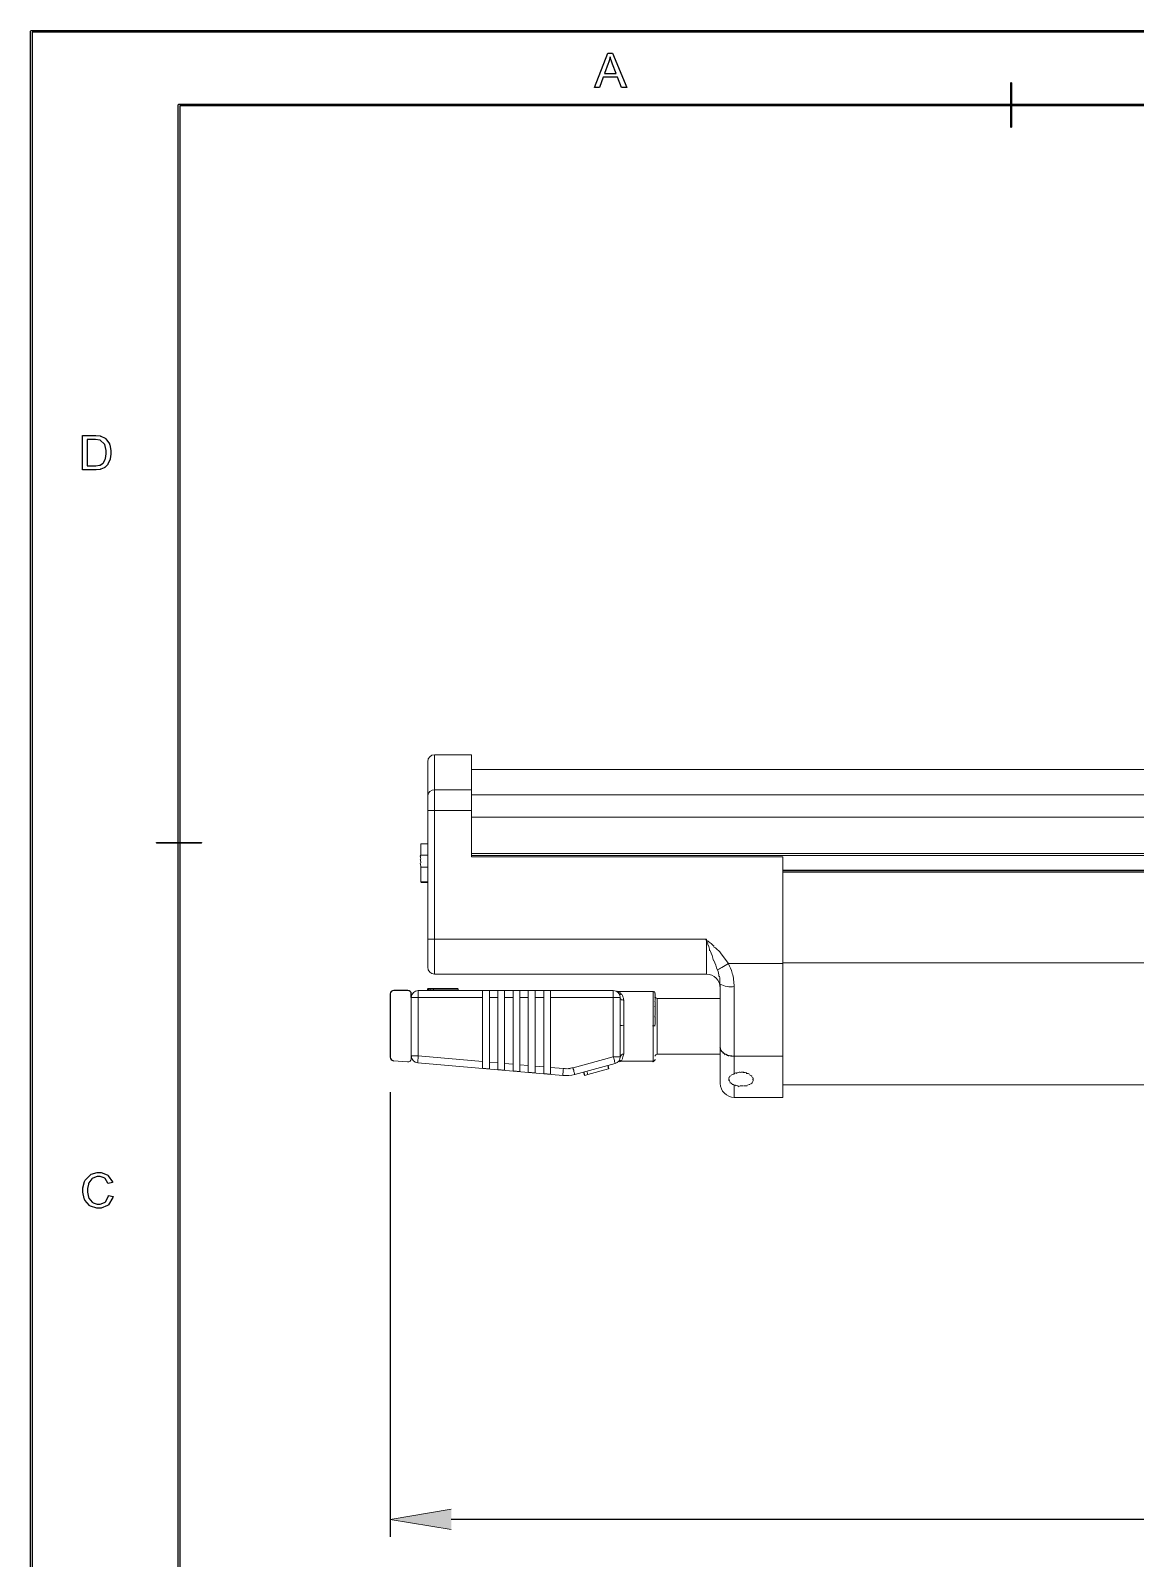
# Model space of a CAD drawing. Header units: inches. Extents: x 0.54 to 10.46, y 0.74 to 7.76.
# Drawn here: x 0.535 to 3.037, y 4.3 to 7.761 of the extents above; entities that cross this region are included whole.
import ezdxf

# ---------------------------------------------------------------- set-up
doc = ezdxf.new("R2010")
doc.units = ezdxf.units.IN
doc.header["$MEASUREMENT"] = 0

# ---------------------------------------------------------------- blocks, each defined once
blk = doc.blocks.new('block 2')
at = {"color": 7, "lineweight": 25, "true_color": 0xffffff}
blk.add_lwpolyline([(0.8729, 0.9096), (10.2943, 0.9096), (10.2943, 7.5904), (0.8729, 7.5904), (0.8729, 0.9096)], dxfattribs=at)
blk = doc.blocks.new('block 3')
at = {"color": 7, "lineweight": 25, "true_color": 0xffffff}
blk.add_lwpolyline([(10.296, 0.9061), (0.8712, 0.9061), (0.8707, 0.9061), (0.8694, 0.9074), (0.8694, 0.9078), (0.8694, 7.5922), (0.8694, 7.5926), (0.8707, 7.5939), (0.8712, 7.5939), (10.296, 7.5939), (10.2964, 7.5939), (10.2977, 7.5926), (10.2977, 7.5922), (10.2977, 0.9078), (10.2977, 0.9074), (10.2964, 0.9061), (10.296, 0.9061)], dxfattribs=at)
blk = doc.blocks.new('block 8')
at = {"color": 7, "lineweight": 25, "true_color": 0xffffff}
blk.add_lwpolyline([(0.9213, 5.9204), (0.821, 5.9204), (0.8208, 5.9204), (0.8203, 5.9209), (0.8203, 5.9211), (0.8203, 5.9213), (0.8208, 5.9218), (0.821, 5.9218), (0.9213, 5.9218), (0.9215, 5.9218), (0.922, 5.9213), (0.922, 5.9211), (0.922, 5.9209), (0.9215, 5.9204), (0.9213, 5.9204)], dxfattribs=at)
blk = doc.blocks.new('block 16')
at = {"color": 7, "lineweight": 25, "true_color": 0xffffff}
blk.add_lwpolyline([(0.712, 5.122), (0.7223, 5.1194), (0.7218, 5.1172), (0.712, 5.1012), (0.7107, 5.1), (0.7093, 5.099), (0.6949, 5.0934), (0.6901, 5.0934), (0.685, 5.0934), (0.6709, 5.0977), (0.6696, 5.0985), (0.6683, 5.0993), (0.6583, 5.1117), (0.6576, 5.1133), (0.6569, 5.115), (0.6535, 5.1294), (0.6535, 5.1342), (0.6535, 5.1395), (0.6574, 5.1539), (0.6582, 5.1554), (0.6589, 5.1569), (0.6699, 5.1684), (0.6714, 5.1692), (0.6728, 5.17), (0.6859, 5.1738), (0.6903, 5.1738), (0.6952, 5.1738), (0.7086, 5.1689), (0.7099, 5.1679), (0.7112, 5.1669), (0.7205, 5.153), (0.721, 5.1512), (0.7109, 5.1488), (0.7104, 5.1502), (0.7039, 5.1605), (0.703, 5.1611), (0.7021, 5.1618), (0.693, 5.165), (0.69, 5.165), (0.6863, 5.165), (0.676, 5.1615), (0.675, 5.1608), (0.674, 5.16), (0.667, 5.1504), (0.6666, 5.1492), (0.6661, 5.148), (0.6641, 5.1377), (0.6641, 5.1342), (0.6641, 5.1299), (0.6665, 5.1182), (0.667, 5.1169), (0.6675, 5.1157), (0.675, 5.1065), (0.676, 5.1059), (0.677, 5.1053), (0.6862, 5.1022), (0.6893, 5.1022), (0.6929, 5.1022), (0.7029, 5.1063), (0.7039, 5.1072), (0.7049, 5.108), (0.7117, 5.1203), (0.712, 5.122)], dxfattribs=at)
blk = doc.blocks.new('block 17')
at = {"color": 7, "lineweight": 25, "true_color": 0xffffff}
blk.add_lwpolyline([(0.6631, 6.775), (0.6798, 6.775), (0.6827, 6.775), (0.691, 6.7762), (0.6918, 6.7764), (0.6925, 6.7766), (0.6984, 6.78), (0.6988, 6.7804), (0.6994, 6.781), (0.7041, 6.7892), (0.7045, 6.7903), (0.7048, 6.7913), (0.7066, 6.8018), (0.7066, 6.8053), (0.7066, 6.81), (0.7032, 6.8229), (0.7025, 6.824), (0.7018, 6.8251), (0.6938, 6.8325), (0.6928, 6.8328), (0.6921, 6.8331), (0.6826, 6.8344), (0.6795, 6.8344), (0.6631, 6.8344), (0.6631, 6.775)], dxfattribs=at)
blk = doc.blocks.new('block 18')
at = {"color": 7, "lineweight": 25, "true_color": 0xffffff}
blk.add_lwpolyline([(0.6529, 6.7658), (0.6529, 6.8436), (0.6797, 6.8436), (0.6831, 6.8436), (0.6927, 6.8427), (0.6935, 6.8424), (0.6946, 6.8422), (0.7041, 6.8376), (0.7049, 6.8369), (0.7059, 6.836), (0.7136, 6.825), (0.7141, 6.8236), (0.7146, 6.8223), (0.7172, 6.8094), (0.7172, 6.8051), (0.7172, 6.8012), (0.7154, 6.7905), (0.7151, 6.7894), (0.7147, 6.7883), (0.7103, 6.7788), (0.7098, 6.7781), (0.7093, 6.7774), (0.7033, 6.7714), (0.7027, 6.771), (0.7021, 6.7706), (0.6943, 6.7673), (0.6934, 6.7671), (0.6925, 6.7669), (0.6838, 6.7658), (0.6809, 6.7658), (0.6529, 6.7658)], dxfattribs=at)
blk = doc.blocks.new('block 19')
at = {"color": 7, "lineweight": 25, "true_color": 0xffffff}
blk.add_lwpolyline([(2.7561, 7.5414), (2.7559, 7.5414), (2.7555, 7.5419), (2.7555, 7.542), (2.7555, 7.6423), (2.7555, 7.6425), (2.7559, 7.643), (2.7561, 7.643), (2.7563, 7.643), (2.7568, 7.6425), (2.7568, 7.6423), (2.7568, 7.542), (2.7568, 7.5419), (2.7563, 7.5414), (2.7561, 7.5414)], dxfattribs=at)
blk = doc.blocks.new('block 23')
at = {"color": 7, "lineweight": 25, "true_color": 0xffffff}
blk.add_lwpolyline([(1.835, 7.6636), (1.8614, 7.6636), (1.8533, 7.6852), (1.8526, 7.6869), (1.848, 7.7003), (1.8477, 7.7013), (1.8475, 7.7001), (1.844, 7.6877), (1.8436, 7.6865), (1.835, 7.6636)], dxfattribs=at)
blk = doc.blocks.new('block 24')
at = {"color": 7, "lineweight": 25, "true_color": 0xffffff}
blk.add_lwpolyline([(1.8125, 7.6317), (1.8424, 7.7095), (1.8535, 7.7095), (1.8854, 7.6317), (1.8737, 7.6317), (1.8646, 7.6553), (1.8321, 7.6553), (1.8235, 7.6317), (1.8125, 7.6317)], dxfattribs=at)
blk = doc.blocks.new('block 52')
at = {"color": 7, "lineweight": 25, "true_color": 0xffffff}
blk.add_lwpolyline([(0.5387, 0.7425), (10.4614, 0.7425), (10.4614, 7.7575), (0.5387, 7.7575), (0.5387, 0.7425)], dxfattribs=at)
blk = doc.blocks.new('block 53')
at = {"color": 7, "lineweight": 25, "true_color": 0xffffff}
blk.add_lwpolyline([(10.4631, 0.739), (0.5369, 0.739), (0.5365, 0.739), (0.5352, 0.7403), (0.5352, 0.7407), (0.5352, 7.7593), (0.5352, 7.7597), (0.5365, 7.761), (0.5369, 7.761), (10.4631, 7.761), (10.4635, 7.761), (10.4648, 7.7597), (10.4648, 7.7593), (10.4648, 0.7407), (10.4648, 0.7403), (10.4635, 0.739), (10.4631, 0.739)], dxfattribs=at)
blk = doc.blocks.new('block 119')
at = {"true_color": 0xffffff}
h = blk.add_hatch(color=7, dxfattribs=at)
h.dxf.hatch_style = 2
h.paths.add_polyline_path([(1.4879, 4.4113), (1.3499, 4.3883), (1.4879, 4.3653)])
at = {"color": 7, "lineweight": 15, "true_color": 0xffffff}
for points in [[(1.4346, 6.0276), (1.4346, 6.1047)], [(1.5339, 6.1205), (1.4503, 6.1205)], [(1.5339, 6.041), (1.5339, 6.1205)], [(6.1726, 6.0869), (1.5339, 6.0869)], [(1.4503, 6.041), (1.4503, 5.9942), (1.4346, 5.9942), (1.4346, 6.0276)], [(1.4503, 6.041), (1.5339, 6.041), (1.5339, 5.9942)], [(6.1726, 6.0298), (1.5339, 6.0298)], [(1.4346, 5.7024), (1.4346, 5.9942)], [(1.4503, 5.9942), (1.4503, 5.7024)], [(1.5339, 5.9942), (1.4503, 5.9942)], [(1.5339, 5.889), (1.5339, 5.9942)], [(1.4188, 5.9187), (1.4188, 5.8948)], [(1.4188, 5.9187), (1.4346, 5.9187)], [(1.4188, 5.893), (1.4346, 5.893)], [(3.3334, 5.8921), (1.5339, 5.8921)], [(2.2392, 5.889), (1.5339, 5.889)], [(2.2392, 5.6472), (2.2392, 5.889)], [(1.4188, 5.8658), (1.4346, 5.8658)], [(1.4188, 5.8658), (1.4188, 5.8325)], [(2.2392, 5.8574), (3.3334, 5.8574)], [(1.4188, 5.8325), (1.4346, 5.8325)], [(1.4188, 5.8314), (1.4346, 5.8314)], [(1.4346, 5.7024), (1.4503, 5.7024)], [(1.4346, 5.6393), (1.4346, 5.7024)], [(1.4503, 5.6235), (1.4503, 5.7024)], [(1.4503, 5.7024), (2.0657, 5.7024)], [(2.0657, 5.6235), (2.0657, 5.7024)], [(2.0972, 5.6728), (2.1162, 5.6472), (2.1122, 5.645), (2.1083, 5.6428), (2.1046, 5.6406), (2.101, 5.6386), (2.0979, 5.6368), (2.0951, 5.6353), (2.0928, 5.634), (2.0909, 5.6329)], [(2.2392, 5.6472), (2.1162, 5.6472)], [(2.2392, 5.4378), (2.2392, 5.6472)], [(2.0657, 5.6235), (1.4503, 5.6235)], [(1.4133, 5.5864), (1.4133, 5.5706)], [(1.855, 5.5864), (1.4133, 5.5864)], [(1.4355, 5.5911), (1.4339, 5.5896)], [(1.4339, 5.5896), (1.4339, 5.5864)], [(1.4355, 5.5911), (1.4381, 5.5911)], [(1.4366, 5.5896), (1.4366, 5.5864)], [(1.4381, 5.5911), (1.4421, 5.5911)], [(1.4405, 5.5896), (1.4421, 5.5911)], [(1.4405, 5.5896), (1.4405, 5.5864)], [(1.4475, 5.5896), (1.4405, 5.5896)], [(1.4421, 5.5911), (1.4459, 5.5911)], [(1.4475, 5.5896), (1.4459, 5.5911)], [(1.4459, 5.5911), (1.502, 5.5911)], [(1.4475, 5.5896), (1.4475, 5.5864)], [(1.5036, 5.5896), (1.4475, 5.5896)], [(1.502, 5.5911), (1.5036, 5.5896)], [(1.5036, 5.5896), (1.5036, 5.5864)], [(1.5584, 5.5861), (1.5742, 5.5861)], [(1.5584, 5.5706), (1.5584, 5.5861)], [(1.5742, 5.5861), (1.5742, 5.5706)], [(1.5931, 5.5861), (1.6089, 5.5861)], [(1.5931, 5.5706), (1.5931, 5.5861)], [(1.6089, 5.5861), (1.6089, 5.5706)], [(1.6278, 5.5861), (1.6436, 5.5861)], [(1.6278, 5.5706), (1.6278, 5.5861)], [(1.6436, 5.5861), (1.6436, 5.5706)], [(1.6625, 5.5861), (1.6783, 5.5861)], [(1.6625, 5.5706), (1.6625, 5.5861)], [(1.6783, 5.5861), (1.6783, 5.5706)], [(1.6973, 5.5861), (1.713, 5.5861)], [(1.6973, 5.5706), (1.6973, 5.5861)], [(1.713, 5.5861), (1.713, 5.5706)], [(1.855, 5.5706), (1.855, 5.5864)], [(1.945, 5.584), (1.8653, 5.584)], [(2.0972, 5.4581), (2.0972, 5.6008)], [(2.1288, 5.5954), (2.1288, 5.4378)], [(1.3975, 5.5706), (1.4133, 5.5706)], [(1.3975, 5.4384), (1.3975, 5.5706)], [(1.4133, 5.5706), (1.5584, 5.5706)], [(1.4133, 5.5706), (1.4133, 5.4384)], [(1.5584, 5.4257), (1.5584, 5.5706)], [(1.5742, 5.5706), (1.5931, 5.5706)], [(1.5742, 5.5706), (1.5742, 5.4243)], [(1.5931, 5.4226), (1.5931, 5.5706)], [(1.6089, 5.5706), (1.6278, 5.5706)], [(1.6089, 5.5706), (1.6089, 5.4212)], [(1.6278, 5.4196), (1.6278, 5.5706)], [(1.6436, 5.5706), (1.6625, 5.5706)], [(1.6436, 5.5706), (1.6436, 5.4182)], [(1.6625, 5.4166), (1.6625, 5.5706)], [(1.6783, 5.5706), (1.6973, 5.5706)], [(1.6783, 5.5706), (1.6783, 5.4152)], [(1.6973, 5.4135), (1.6973, 5.5706)], [(1.713, 5.5706), (1.855, 5.5706)], [(1.713, 5.5706), (1.713, 5.4121)], [(1.855, 5.5706), (1.8708, 5.5706)], [(1.855, 5.436), (1.855, 5.5706)], [(1.8708, 5.5706), (1.8708, 5.436)], [(1.8787, 5.5647), (1.8787, 5.4423)], [(2.0972, 5.5683), (1.9544, 5.5683)], [(1.3975, 5.4384), (1.4133, 5.4384)], [(1.4133, 5.4384), (1.413, 5.4353), (1.4127, 5.4323), (1.4125, 5.4296), (1.4123, 5.4273), (1.4121, 5.4253), (1.412, 5.4238), (1.4119, 5.4229), (1.4119, 5.4226)], [(1.4133, 5.4384), (1.5584, 5.4257)], [(1.7677, 5.3963), (1.7677, 5.3966), (1.7674, 5.3974), (1.7671, 5.3988), (1.7665, 5.4007), (1.7659, 5.4031), (1.7652, 5.4057), (1.7644, 5.4085), (1.7637, 5.4115), (1.855, 5.436)], [(1.8591, 5.4208), (1.859, 5.4211), (1.8588, 5.4219), (1.8584, 5.4233), (1.8579, 5.4252), (1.8573, 5.4275), (1.8566, 5.4302), (1.8558, 5.433), (1.855, 5.436)], [(1.855, 5.436), (1.8708, 5.436)], [(1.9544, 5.442), (2.0972, 5.442)], [(2.0972, 5.3759), (2.0972, 5.4581)], [(2.1288, 5.4378), (2.2392, 5.4378)], [(2.1288, 5.4378), (2.1288, 5.3983)], [(2.2392, 5.3443), (2.2392, 5.4378)], [(1.357, 5.4274), (1.3889, 5.4246)], [(1.4119, 5.4226), (1.7404, 5.3939)], [(1.5584, 5.4101), (1.5584, 5.4257)], [(1.5742, 5.4088), (1.5584, 5.4101)], [(1.5742, 5.4243), (1.5742, 5.4088)], [(1.5742, 5.4243), (1.5931, 5.4226)], [(1.5931, 5.4071), (1.5931, 5.4226)], [(1.6089, 5.4057), (1.5931, 5.4071)], [(1.6089, 5.4212), (1.6089, 5.4057)], [(1.6089, 5.4212), (1.6278, 5.4196)], [(1.6278, 5.4041), (1.6278, 5.4196)], [(1.6436, 5.4027), (1.6278, 5.4041)], [(1.6436, 5.4182), (1.6436, 5.4027)], [(1.6436, 5.4182), (1.6625, 5.4166)], [(1.6625, 5.401), (1.6625, 5.4166)], [(1.6783, 5.3996), (1.6625, 5.401)], [(1.6783, 5.4152), (1.6783, 5.3996)], [(1.6783, 5.4152), (1.6973, 5.4135)], [(1.6973, 5.398), (1.6973, 5.4135)], [(1.713, 5.4121), (1.713, 5.3966)], [(1.713, 5.4121), (1.7418, 5.4096), (1.7416, 5.4065), (1.7413, 5.4036), (1.7411, 5.4009), (1.7408, 5.3985), (1.7407, 5.3965), (1.7405, 5.3951), (1.7405, 5.3942), (1.7404, 5.3939)], [(1.7677, 5.3963), (1.8591, 5.4208)], [(1.7896, 5.394), (1.7876, 5.4016)], [(1.7904, 5.3942), (1.7883, 5.4018)], [(1.797, 5.396), (1.795, 5.4036)], [(1.797, 5.396), (1.8444, 5.4087)], [(1.8444, 5.4087), (1.8424, 5.4163)], [(1.8452, 5.4089), (1.8431, 5.4165)], [(1.8708, 5.4263), (1.945, 5.4263)], [(1.713, 5.3966), (1.6973, 5.398)], [(1.7904, 5.3942), (1.797, 5.396)], [(2.2392, 5.3727), (3.3334, 5.3727)], [(2.1288, 5.3443), (2.2392, 5.3443)]]:
    blk.add_lwpolyline(points, dxfattribs=at)
at = {"color": 8, "lineweight": 15, "true_color": 0x808080}
for points in [[(1.4503, 6.1205), (1.4503, 6.041)], [(6.1726, 6.0296), (1.5339, 6.0296)], [(6.1726, 5.9792), (1.5339, 5.9792)], [(1.5339, 5.8968), (3.3334, 5.8968)], [(2.2392, 5.859), (3.3334, 5.859)], [(2.2392, 5.8543), (3.3334, 5.8543)], [(2.2392, 5.6488), (3.3334, 5.6488)], [(1.4405, 5.5896), (1.4339, 5.5896)], [(1.945, 5.4263), (1.945, 5.584)], [(1.9544, 5.5683), (1.9544, 5.5052)], [(1.9544, 5.5052), (1.9544, 5.442)], [(2.1288, 5.3723), (2.1288, 5.3443)]]:
    blk.add_lwpolyline(points, dxfattribs=at)
at = {"color": 7, "lineweight": 25, "true_color": 0xffffff}
for points in [[(1.3498, 5.5785), (1.3498, 5.4353)], [(1.3896, 5.5864), (1.3577, 5.5864)], [(1.3975, 5.5706), (1.3975, 5.5785)], [(1.3975, 5.4384), (1.3975, 5.4325)], [(1.3498, 5.3564), (1.3498, 4.3488)], [(6.2641, 4.3883), (1.4879, 4.3883)]]:
    blk.add_lwpolyline(points, dxfattribs=at)
at = {"lineweight": 0}
blk.add_lwpolyline([(1.4879, 4.4113), (1.3499, 4.3883), (1.4879, 4.3653)], dxfattribs=at)
at = {"color": 7, "lineweight": 15, "true_color": 0xffffff}
for points in [[(1.4503, 6.1205), (1.4416, 6.1205), (1.4346, 6.1134), (1.4346, 6.1047)], [(1.4503, 6.041), (1.4423, 6.0416), (1.4353, 6.0357), (1.4346, 6.0276)], [(1.4177, 5.8926), (1.4188, 5.8927), (1.4188, 5.8923), (1.4188, 5.8909)], [(1.4177, 5.8909), (1.4188, 5.8896), (1.4188, 5.8872), (1.4188, 5.884)], [(1.4177, 5.8838), (1.4188, 5.8816), (1.4188, 5.8787), (1.4188, 5.8756)], [(1.4177, 5.8749), (1.4188, 5.8725), (1.4188, 5.8692), (1.4188, 5.8659)], [(2.0641, 5.7014), (2.0657, 5.7022), (2.0657, 5.7023), (2.0657, 5.7024)], [(2.0641, 5.7014), (2.0657, 5.7023), (2.0658, 5.7023), (2.0658, 5.7023)], [(2.0641, 5.7014), (2.0718, 5.6971), (2.0778, 5.692), (2.0835, 5.6865)], [(2.0694, 5.689), (2.0687, 5.6936), (2.0672, 5.6979), (2.0657, 5.7022)], [(2.073, 5.6766), (2.0731, 5.681), (2.0716, 5.6852), (2.0702, 5.6894)], [(2.0818, 5.6536), (2.0802, 5.6618), (2.0774, 5.6693), (2.0746, 5.6769)], [(2.0818, 5.6854), (2.0882, 5.6821), (2.0927, 5.6775), (2.0972, 5.6729)], [(2.0907, 5.6323), (2.0883, 5.64), (2.0857, 5.6472), (2.0829, 5.6544)], [(2.1155, 5.6465), (2.1193, 5.6403), (2.1225, 5.6333), (2.1245, 5.626)], [(1.4346, 5.6393), (1.4346, 5.6306), (1.4416, 5.6235), (1.4503, 5.6235)], [(2.0972, 5.5919), (2.0972, 5.6094), (2.0831, 5.6235), (2.0657, 5.6235)], [(2.0942, 5.6181), (2.0941, 5.6234), (2.0925, 5.6281), (2.0909, 5.6329)], [(2.096, 5.6004), (2.0968, 5.6067), (2.0963, 5.6127), (2.0951, 5.6186)], [(2.1243, 5.6252), (2.1273, 5.6161), (2.128, 5.6058), (2.1288, 5.5954)], [(1.4133, 5.5864), (1.4045, 5.5864), (1.3975, 5.5794), (1.3975, 5.5706)], [(1.4382, 5.5911), (1.4373, 5.5911), (1.4366, 5.5904), (1.4366, 5.5896)], [(1.8708, 5.5706), (1.8708, 5.5794), (1.8637, 5.5864), (1.855, 5.5864)], [(1.864, 5.5827), (1.8643, 5.5837), (1.8634, 5.5841), (1.8626, 5.5845)], [(1.864, 5.5827), (1.8654, 5.5844), (1.8665, 5.5837), (1.8679, 5.5828)], [(1.864, 5.5827), (1.8654, 5.584), (1.8654, 5.584), (1.8654, 5.584)], [(1.864, 5.5827), (1.8655, 5.5839), (1.8654, 5.5838), (1.8652, 5.5838)], [(1.8675, 5.5827), (1.8693, 5.5818), (1.871, 5.5807), (1.8726, 5.5791)], [(1.8711, 5.5774), (1.8742, 5.5775), (1.8758, 5.5756), (1.8768, 5.5731)], [(1.9455, 5.5827), (1.946, 5.5839), (1.9455, 5.584), (1.945, 5.584)], [(1.9472, 5.5827), (1.9476, 5.5833), (1.9471, 5.5836), (1.9465, 5.5838)], [(1.949, 5.5809), (1.949, 5.5819), (1.9486, 5.5825), (1.948, 5.583)], [(1.949, 5.5792), (1.9496, 5.5799), (1.9496, 5.5806), (1.9493, 5.5812)], [(1.949, 5.5756), (1.9497, 5.5785), (1.9497, 5.5789), (1.9497, 5.5792)], [(1.949, 5.5703), (1.9497, 5.5738), (1.9497, 5.576), (1.9497, 5.5773)], [(1.9497, 5.573), (1.9497, 5.5704), (1.9518, 5.5683), (1.9544, 5.5683)], [(2.0972, 5.6008), (2.1069, 5.5956), (2.118, 5.5937), (2.1288, 5.5954)], [(1.8693, 5.5703), (1.8709, 5.5699), (1.8711, 5.5691), (1.8714, 5.5684)], [(1.8711, 5.5668), (1.8718, 5.5676), (1.8724, 5.567), (1.8731, 5.5664)], [(1.8728, 5.565), (1.8739, 5.5659), (1.8747, 5.5654), (1.8757, 5.5651)], [(1.8746, 5.565), (1.8766, 5.5649), (1.8777, 5.5648), (1.8787, 5.5647)], [(1.8764, 5.5721), (1.8778, 5.5706), (1.8783, 5.5677), (1.8787, 5.5647)], [(1.949, 5.5615), (1.9497, 5.5654), (1.9497, 5.5685), (1.9497, 5.5711)], [(1.949, 5.5491), (1.9497, 5.5548), (1.9497, 5.5585), (1.9497, 5.5618)], [(1.949, 5.5261), (1.9497, 5.5357), (1.9497, 5.5437), (1.9497, 5.5507)], [(1.8708, 5.5069), (1.8734, 5.5067), (1.8761, 5.5067), (1.8787, 5.5067)], [(1.9437, 5.5066), (1.9456, 5.5067), (1.9463, 5.5067), (1.9469, 5.5067)], [(1.9455, 5.5066), (1.9476, 5.5067), (1.9482, 5.5067), (1.9486, 5.5067)], [(1.9472, 5.5066), (1.949, 5.5067), (1.9493, 5.5067), (1.9494, 5.5066)], [(1.949, 5.5066), (1.9497, 5.5136), (1.9497, 5.5206), (1.9497, 5.5273)], [(1.949, 5.5066), (1.9496, 5.5066), (1.9497, 5.5066), (1.9497, 5.5066)], [(1.3975, 5.4384), (1.3975, 5.4302), (1.4037, 5.4234), (1.4119, 5.4226)], [(1.8591, 5.4208), (1.866, 5.4226), (1.8708, 5.4289), (1.8708, 5.436)], [(1.8787, 5.4423), (1.8748, 5.4427), (1.8713, 5.4399), (1.8708, 5.436)], [(1.8782, 5.441), (1.8776, 5.438), (1.8764, 5.4337), (1.8747, 5.4304)], [(1.9544, 5.4421), (1.9518, 5.4421), (1.9497, 5.4399), (1.9497, 5.4373)], [(2.096, 5.457), (2.0976, 5.4558), (2.0979, 5.4536), (2.099, 5.4514)], [(2.0978, 5.4534), (2.0975, 5.4551), (2.0974, 5.4566), (2.0972, 5.4581)], [(2.0978, 5.4499), (2.1001, 5.4492), (2.1019, 5.4472), (2.1042, 5.4454)], [(2.1013, 5.4464), (2.1001, 5.4493), (2.0987, 5.4514), (2.098, 5.4536)], [(2.1084, 5.441), (2.1063, 5.4437), (2.104, 5.4454), (2.1021, 5.4473)], [(2.1031, 5.4446), (2.1064, 5.4436), (2.1091, 5.4421), (2.1121, 5.4409)], [(2.1172, 5.4375), (2.115, 5.4396), (2.1119, 5.4408), (2.1091, 5.4422)], [(2.1119, 5.4393), (2.1151, 5.4397), (2.1185, 5.4387), (2.1219, 5.4383)], [(2.1279, 5.4375), (2.1252, 5.438), (2.1217, 5.4383), (2.1183, 5.4389)], [(2.1208, 5.4375), (2.1242, 5.438), (2.1265, 5.4379), (2.1288, 5.4378)], [(1.7471, 5.4092), (1.7455, 5.4094), (1.7437, 5.4095), (1.7418, 5.4096)], [(1.7507, 5.4092), (1.7506, 5.4093), (1.749, 5.4093), (1.7473, 5.4094)], [(1.7524, 5.4092), (1.7526, 5.4096), (1.7524, 5.4096), (1.7522, 5.4096)], [(1.7524, 5.4092), (1.7534, 5.4097), (1.7533, 5.4097), (1.7532, 5.4096)], [(1.7524, 5.4092), (1.7531, 5.4096), (1.7531, 5.4096), (1.753, 5.4096)], [(1.7524, 5.4092), (1.753, 5.4096), (1.7529, 5.4096), (1.7529, 5.4096)], [(1.7524, 5.4092), (1.7529, 5.4096), (1.7529, 5.4096), (1.7529, 5.4096)], [(1.7524, 5.4092), (1.7529, 5.4096), (1.7529, 5.4096), (1.7528, 5.4096)], [(1.7524, 5.4092), (1.7528, 5.4096), (1.7528, 5.4096), (1.7528, 5.4096)], [(1.7524, 5.4092), (1.7528, 5.4096), (1.7528, 5.4096), (1.7528, 5.4096)], [(1.7524, 5.4092), (1.7528, 5.4096), (1.7528, 5.4096), (1.7528, 5.4096)], [(1.7524, 5.4092), (1.7528, 5.4096), (1.7528, 5.4096), (1.7528, 5.4096)], [(1.7524, 5.4092), (1.7528, 5.4096), (1.7528, 5.4096), (1.7528, 5.4096)], [(1.7524, 5.4092), (1.7528, 5.4096), (1.7528, 5.4096), (1.7528, 5.4096)], [(1.7524, 5.4092), (1.7528, 5.4096), (1.7528, 5.4096), (1.7528, 5.4096)], [(1.7524, 5.4092), (1.7528, 5.4096), (1.7528, 5.4096), (1.7528, 5.4096)], [(1.7542, 5.4092), (1.754, 5.4097), (1.7537, 5.4097), (1.7535, 5.4097)], [(1.7542, 5.4092), (1.7551, 5.4099), (1.7547, 5.4098), (1.7542, 5.4097)], [(1.7577, 5.4092), (1.7574, 5.4102), (1.7565, 5.41), (1.7556, 5.4099)], [(1.763, 5.4109), (1.7619, 5.4111), (1.7601, 5.4107), (1.7583, 5.4103)], [(1.8693, 5.4269), (1.8705, 5.4284), (1.8705, 5.4283), (1.8705, 5.4282)], [(1.8693, 5.4269), (1.8706, 5.4276), (1.8715, 5.4272), (1.8724, 5.4268)], [(1.8693, 5.4251), (1.8708, 5.4263), (1.8708, 5.4263), (1.8708, 5.4263)], [(1.8746, 5.4286), (1.8731, 5.4271), (1.8708, 5.4247), (1.8708, 5.4263)], [(1.9437, 5.4251), (1.9456, 5.4264), (1.9463, 5.4264), (1.9469, 5.4267)], [(1.9455, 5.4251), (1.9476, 5.427), (1.9482, 5.4275), (1.9487, 5.428)], [(1.9472, 5.4269), (1.949, 5.4285), (1.9493, 5.429), (1.9495, 5.4295)], [(1.949, 5.4286), (1.9496, 5.43), (1.9497, 5.4305), (1.9497, 5.4311)], [(2.1279, 5.3968), (2.1303, 5.3989), (2.1318, 5.3996), (2.1335, 5.4001)], [(2.1332, 5.3985), (2.1362, 5.401), (2.1392, 5.4015), (2.1423, 5.4017)], [(2.142, 5.4003), (2.145, 5.4019), (2.1477, 5.4017), (2.1503, 5.4013)], [(2.1491, 5.4003), (2.1527, 5.401), (2.1551, 5.4004), (2.1572, 5.3996)], [(1.7405, 5.3939), (1.7496, 5.3931), (1.7589, 5.3939), (1.7677, 5.3963)], [(2.0972, 5.3759), (2.0972, 5.3584), (2.1114, 5.3443), (2.1288, 5.3443)], [(2.1155, 5.3844), (2.1174, 5.3831), (2.1183, 5.381), (2.1197, 5.379)], [(2.1172, 5.3897), (2.117, 5.3887), (2.1168, 5.3869), (2.1171, 5.3851)], [(2.1208, 5.3932), (2.1198, 5.3931), (2.1185, 5.3918), (2.1178, 5.3902)], [(2.119, 5.3773), (2.121, 5.3772), (2.1226, 5.3754), (2.1249, 5.3741)], [(2.1279, 5.3968), (2.1262, 5.397), (2.1237, 5.3958), (2.1218, 5.3944)], [(2.1243, 5.3738), (2.1261, 5.3735), (2.1274, 5.3729), (2.1288, 5.3723)], [(2.1332, 5.3702), (2.1317, 5.3715), (2.1303, 5.3719), (2.1288, 5.3723)], [(2.1403, 5.3684), (2.1386, 5.3703), (2.1359, 5.3706), (2.1333, 5.3712)], [(2.1491, 5.3702), (2.1474, 5.3701), (2.1444, 5.37), (2.1415, 5.3702)], [(2.158, 5.3702), (2.1564, 5.3712), (2.1534, 5.3706), (2.1503, 5.3704)], [(2.1562, 5.3985), (2.1596, 5.3987), (2.1617, 5.3977), (2.1635, 5.3965)], [(2.165, 5.3738), (2.1646, 5.3739), (2.162, 5.3728), (2.159, 5.3719)], [(2.1633, 5.395), (2.1656, 5.3951), (2.1674, 5.3936), (2.1687, 5.392)], [(2.1704, 5.3791), (2.1705, 5.3784), (2.1689, 5.3767), (2.1666, 5.3752)], [(2.1686, 5.3915), (2.1703, 5.3902), (2.1714, 5.3883), (2.1719, 5.3864)], [(2.1704, 5.3861), (2.1724, 5.3843), (2.1722, 5.3822), (2.1713, 5.3803)]]:
    blk.add_open_spline(points, degree=3, dxfattribs=at)
at = {"color": 7, "lineweight": 25, "true_color": 0xffffff}
for points in [[(1.3577, 5.5864), (1.3534, 5.5864), (1.3499, 5.5829), (1.3499, 5.5785)], [(1.3975, 5.5785), (1.3975, 5.5829), (1.394, 5.5864), (1.3896, 5.5864)], [(1.3499, 5.4353), (1.3499, 5.4312), (1.353, 5.4278), (1.3571, 5.4274)]]:
    blk.add_open_spline(points, degree=3, dxfattribs=at)
at = {"color": 7, "lineweight": 15, "true_color": 0xffffff}
blk.add_open_spline([(1.3889, 5.4247), (1.3932, 5.4243), (1.3971, 5.4275), (1.3975, 5.4318), (1.3975, 5.4321), (1.3975, 5.4323), (1.3975, 5.4325)], degree=3, knots=[0, 0, 0, 0, 1, 1, 1, 2, 2, 2, 2], dxfattribs=at)

msp = doc.modelspace()

# ---------------------------------------------------------------- block references
for name in ['block 53', 'block 52', 'block 24', 'block 23', 'block 19', 'block 3', 'block 2', 'block 18', 'block 17', 'block 119', 'block 8', 'block 16']:
    msp.add_blockref(name, (0, 0))

doc.saveas('drawing.dxf')
